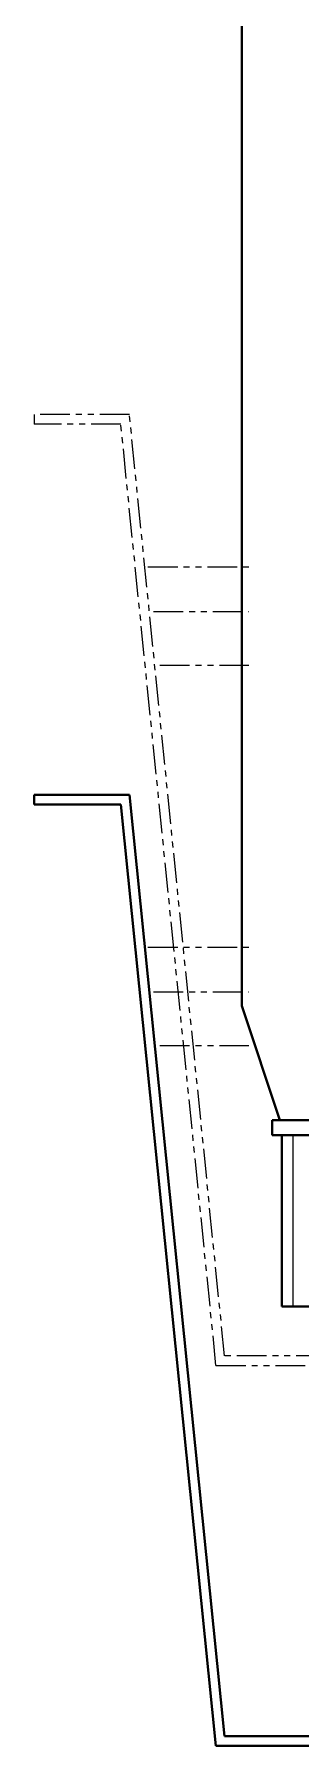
# Model space of a CAD drawing. Header units: millimetres. Extents: x 52110 to 400893, y -153728 to 31997.
# Drawn here: x 220594 to 220734, y -22282 to -21382 of the extents above; entities that cross this region are included whole.
import ezdxf

# ---------------------------------------------------------------- set-up
doc = ezdxf.new("R2010")
doc.units = ezdxf.units.MM
doc.header["$LTSCALE"] = 500
doc.linetypes.add('DASHED2', pattern=[0.375, 0.25, -0.125])
doc.linetypes.add('PHANTOM2', pattern=[1.25, 0.625, -0.125, 0.125, -0.125, 0.125, -0.125])
for name, color, linetype, lineweight in [('2D', 4, 'PHANTOM2', 20), ('SHI', 7, 'Continuous', 40), ('WEN', 3, 'Continuous', 20), ('XU', 6, 'DASHED2', 20)]:
    doc.layers.add(name, color=color, linetype=linetype, lineweight=lineweight)
doc.layers.add('X1', color=4, linetype='Continuous')

# ---------------------------------------------------------------- blocks, each defined once
blk = doc.blocks.new('A$C7A4A42F8')
at = {"layer": 'X1'}
h = blk.add_hatch(dxfattribs=at)
h.set_pattern_fill('CROSS', color=256, scale=10, angle=30, style=0)
h.set_pattern_definition([(30, (-51080.69436781865, -37468.2212042441), (23.24261314031186, 86.74261314031186), [31.75, -95.25]), (120, (-51059.00871453359, -37474.03185752916), (-86.74261314031186, 23.24261314031186), [31.7499999999999, -95.24999999999962])])
h.paths.add_polyline_path([(820.0001791788382, 2316.999928906582), (850.0001791788382, 2316.99992890664), (850.0001791783143, 2466.999928906524), (670.0001791788382, 2466.99992890664), (670.00017917878, 2166.999928906756), (640.0001791787217, 2116.999928906931), (640.0001791787217, 2064.999928906407), (820.0001791785762, 2064.999928906465)])
h.paths.add_polyline_path([(260.0001791781397, 2116.999928906931), (230.0001791781397, 2166.999928906756), (230.0001791781979, 2466.99992890648), (50.00017917866353, 2466.999928906524), (50.00017917819787, 2316.999928906582), (80.00017917819787, 2316.999928906524), (80.00017917837249, 2064.999928906407), (260.0001791781397, 2064.999928906349)])
h = blk.add_hatch(dxfattribs=at)
h.set_pattern_fill('GEOL6', color=256, scale=200, style=0, pattern_type=2)
h.set_pattern_definition([(0, (-51040.69436781865, -37331.22120424543), (200, 200), [30, -80, 30, -60]), (0, (-50970.69436781865, -37311.22120424543), (200, 200), [30, -170]), (90, (-50960.69436781865, -37251.22120424543), (-200, 200), [30, -40, 30, -100]), (90, (-51040.69436781865, -37211.22120424543), (-200, 200), [30, -170]), (45, (-50960.69436781865, -37251.22120424543), (2.220446049250313e-14, 200.000000003805), [30, -139.70562748, 30, -83.13708498000001]), (135, (-50940.69436781865, -37311.22120424543), (-200.000000003805, 2.220446049250313e-14), [30, -111.42135624, 30, -111.42135624]), (225, (-50960.69436781865, -37151.22120424543), (-4.440892098500626e-14, -200.000000003805), [30, -252.8427124]), (225, (-50900.69436781865, -37331.22120424543), (-4.440892098500626e-14, -200.000000003805), [30, -252.8427124]), (26.56505119999999, (-50920.69436781865, -37271.22120424543), (200.0000000000188, 8.001289630854558e-08), [30, -417.2135954]), (63.43494880000001, (-50900.69436781865, -37231.22120424543), (8.001289630854558e-08, 200.0000000000188), [30, -417.2135954]), (116.5650512, (-50900.69436781865, -37231.22120424543), (-8.001296292192706e-08, 200.0000000000188), [29.9999999999999, -417.2135953999983]), (153.4349488, (-51000.69436781865, -37251.22120424543), (-200.0000000000188, 8.001291851300607e-08), [30, -417.2135954]), (206.5650512, (-51000.69436781865, -37251.22120424543), (-200.0000000000188, -8.001286300185484e-08), [29.9999999999999, -417.2135953999983]), (243.4349488, (-51060.69436781865, -37251.22120424543), (-8.001284079739435e-08, -200.0000000000188), [30, -417.2135954]), (296.5650512, (-51060.69436781865, -37251.22120424543), (8.001294071746656e-08, -200.0000000000188), [30, -417.2135954]), (333.4349488, (-50920.69436781865, -37271.22120424543), (200.0000000000188, -8.001302953530853e-08), [30, -417.2135954])])
h.paths.add_polyline_path([(260.0001791781397, 2152.999928906349), (80.00017917837249, 2152.999928906407), (80.00017917860532, 1860.999928906349), (179.0001791787799, 1860.999928906407), (179.0001791787799, 1858.999928906233), (185.0001791784889, 1852.999928906465), (185.0001791784889, 1260.999928905767), (260.0001791781397, 1260.999928905767)])
h.paths.add_polyline_path([(820.0001791784889, 2152.999928906465), (640.0001791787217, 2152.999928906407), (640.0001791787217, 1260.999928905767), (715.0001791784889, 1260.999928905767), (715.0001791784889, 1551.499928905912), (715.0001791784889, 1852.999928905767), (721.0001791782561, 1858.999928905534), (721.0001791784889, 1860.999928906349), (820.0001791782561, 1860.999928906349)])
at = {"layer": '2D', "ltscale": 0.05}
for p, q in [((0.0001791767426766455, 814.9999309983323), (0.0001791767426766455, 809.9999309983323)), ((50.00017917639343, 814.9999309983323), (0.0001791767426766455, 814.9999309983323)), ((45.47978681226959, 809.9999309982741), (0.0001791767426766455, 809.9999309983323)), ((95.47978681221139, 314.9999289051848), (45.47978681226959, 809.9999309982741)), ((100.0001791763934, 319.9999289053012), (50.00017917639343, 814.9999309983323)), ((800.00017917878, 319.9999289053012), (850.00017917878, 814.9999309983323)), ((804.520571542962, 314.9999289051848), (854.5205715430202, 809.9999309983905)), ((850.00017917878, 814.9999309983323), (900.0001791784889, 814.9999309983323)), ((854.5205715430202, 809.9999309983905), (900.0001791784889, 809.9999309983323)), ((900.0001791784889, 814.9999309983323), (900.0001791784889, 809.9999309983323)), ((59.71677832730347, 734.9999309983323), (112.6486317055533, 734.9999309983323)), ((840.2835800296743, 734.9999309983323), (787.3517266514827, 734.9999309983323)), ((62.58319862448843, 711.3997371181831), (112.6486317055533, 711.3997371181831)), ((837.4171597324894, 711.3997371181831), (787.3517266514827, 711.3997371181831)), ((66.00651107344311, 683.2144645026056), (112.6486317055533, 683.2144645026056)), ((833.9938472835347, 683.2144645026056), (787.3517266514827, 683.2144645026056)), ((59.71677832730347, 534.9999309983323), (112.6486317055533, 534.9999309983323)), ((840.2835800296743, 534.9999309983323), (787.3517266514827, 534.9999309983323)), ((62.58319862448843, 511.3997371181831), (112.6486317055533, 511.3997371181831)), ((837.4171597324894, 511.3997371181831), (787.3517266514827, 511.3997371181831)), ((66.00651107344311, 483.2144645026056), (112.6486317055533, 483.2144645026056)), ((833.9938472835347, 483.2144645026056), (787.3517266514827, 483.2144645026056)), ((95.47978681221139, 314.9999289051848), (247.0001791784889, 314.999928905243)), ((247.0001791784889, 319.9999289053594), (100.0001791764516, 319.9999289053012)), ((653.0001791784889, 319.9999289053594), (800.00017917878, 319.9999289053012)), ((653.0001791784889, 314.9999289051848), (804.520571542962, 314.9999289051848))]:
    blk.add_line(p, q, dxfattribs=at)
at = {"layer": 'SHI'}
for p, q in [((50.00017917866353, 2466.999928906524), (300.5001791783434, 2466.999928906465)), ((50.00017917819787, 2316.999928906582), (50.00017917866353, 2466.999928906524)), ((230.0001791781397, 2166.999928906756), (230.0001791781979, 2466.999928906582)), ((850.0001791783143, 2466.999928906524), (599.5001791783434, 2466.999928906436)), ((670.00017917878, 2166.999928906873), (670.0001791788382, 2466.99992890664)), ((850.0001791788382, 2316.99992890664), (850.0001791783143, 2466.999928906582)), ((80.00017917860532, 1860.999928906349), (80.00017917819787, 2316.999928906524)), ((820.0001791782561, 1860.999928906349), (820.0001791788382, 2316.999928906582)), ((260.0001791781397, 2116.999928906931), (230.0001791781397, 2166.999928906756)), ((230.0001791781397, 2166.999928906756), (320.5001791783143, 2166.999928906698)), ((579.5001791783143, 2166.99992890664), (670.00017917878, 2166.999928906756)), ((640.0001791787217, 2116.999928906931), (670.00017917878, 2166.999928906873)), ((260.0001791781397, 1252.999928905709), (260.0001791781397, 2116.999928906931)), ((260.0001791781397, 2116.999928906931), (320.5001791783434, 2116.999928906989)), ((579.5001791783143, 2116.99992890696), (640.0001791787217, 2116.999928906931)), ((640.0001791787217, 1252.999928905709), (640.0001791787217, 2116.999928906931)), ((80.00017917837249, 2064.999928906407), (260.0001791781397, 2064.999928906349)), ((820.0001791784889, 2064.999928906465), (640.0001791787217, 2064.999928906407)), ((60.00017917860532, 1860.999928906349), (60.00017917860532, 1852.999928906465)), ((80.00017917860532, 1860.999928906349), (80.00017917854711, 1852.999928906465)), ((80.00017917860532, 1860.999928906349), (179.0001791784889, 1860.999928906407)), ((179.0001791784889, 1260.999928905767), (179.0001791787799, 1860.999928906407)), ((185.0001791784889, 1852.999928906233), (179.0001791787799, 1858.999928906233)), ((715.0001791784889, 1852.999928905534), (721.0001791782561, 1858.999928905534)), ((721.0001791784889, 1260.999928905767), (721.0001791782561, 1860.999928906349)), ((820.0001791782561, 1860.999928906291), (721.0001791784889, 1860.999928906349)), ((820.0001791782561, 1860.999928906291), (820.0001791782561, 1852.999928906465)), ((840.0001791782561, 1860.999928906291), (840.0001791781979, 1852.999928906465)), ((109.0001791784889, 503.9999300235868), (109.0001791785471, 1852.999928906465)), ((185.0001791784889, 1260.999928905767), (185.0001791784889, 1852.999928906465)), ((715.0001791784889, 1260.999928905767), (715.0001791784889, 1852.999928905767)), ((791.0001791784889, 493.9999300235868), (791.0001791785471, 1852.999928906465)), ((320.5001791782852, 1260.999928905767), (109.0001791784889, 1260.999928905767)), ((579.5001791782852, 1260.999928905767), (791.0001791784889, 1260.999928905767)), ((320.5001791782852, 1252.99992890568), (109.0001791784889, 1252.999928905709)), ((579.5001791782852, 1252.999928905709), (791.0001791784889, 1252.999928905709)), ((320.5001791782852, 1247.999928905738), (109.0001791784889, 1247.999928905709)), ((320.5001791782852, 1241.999928905767), (109.0001791784889, 1241.999928905767)), ((179.0001791788382, 443.9999300232375), (179.0001791784889, 1241.999928905767)), ((185.0001791784889, 443.9999300232375), (185.0001791784889, 1241.999928905767)), ((260.0001791781397, 1241.999928905767), (260.0001791781397, 1249.999928905709)), ((579.5001791782852, 1247.999928905738), (791.0001791784889, 1247.999928905709)), ((579.5001791782852, 1241.999928905767), (791.0001791784889, 1241.999928905767)), ((640.0001791787217, 1241.999928905825), (640.0001791787217, 1249.999928905709)), ((715.0001791784889, 443.9999300232375), (715.0001791784889, 1241.999928905767)), ((721.0001791782561, 443.9999300232375), (721.0001791784889, 1241.999928905767)), ((247.0001791784889, 714.9999309983323), (247.0001791784889, 119.9999289054176)), ((247.0001791784307, 714.9999309982741), (327.5001791784889, 714.9999309982741)), ((252.0001791784889, 714.9999309983323), (252.0001791784889, 114.9999289054176)), ((572.5001791784889, 714.9999309982741), (653.0001791784307, 714.9999309983323)), ((648.0001791784889, 714.9999309983323), (648.0001791784889, 114.9999289053012)), ((653.0001791784889, 714.9999309983323), (653.0001791784889, 119.9999289053012)), ((0.0001791767426766455, 614.9999309983323), (0.0001791767426766455, 609.9999309983323)), ((50.00017917639343, 614.9999309983323), (0.0001791767426766455, 614.9999309983323)), ((100.0001791763934, 119.9999289053012), (50.00017917639343, 614.9999309983323)), ((800.00017917878, 119.9999289053012), (850.00017917878, 614.9999309983323)), ((850.00017917878, 614.9999309983323), (900.0001791784889, 614.9999309983323)), ((900.0001791784889, 614.9999309983323), (900.0001791784889, 609.9999309983323)), ((45.47978681226959, 609.9999309982741), (0.0001791767426766455, 609.9999309983323)), ((95.47978681221139, 114.9999289051848), (45.47978681226959, 609.9999309982741)), ((804.520571542962, 114.9999289051848), (854.5205715430202, 609.9999309983905)), ((854.5205715430202, 609.9999309983905), (900.0001791784889, 609.9999309983323)), ((109.0001791784889, 503.9999300237032), (129.0001791788382, 443.9999300234704)), ((791.0001791784889, 493.9999300237032), (771.0001791782561, 443.9999300234704)), ((247.0001791784889, 443.999930023354), (125.0001791788382, 443.9999300234704)), ((125.0001791788382, 435.9999300234704), (125.0001791788382, 443.9999300234704)), ((195.0001791788382, 435.999930023354), (195.0001791784889, 443.999930023354)), ((653.0001791784889, 443.9999300234122), (775.0001791781979, 443.9999300234704)), ((705.0001791781979, 435.999930023354), (705.0001791784889, 443.999930023354)), ((775.0001791781979, 435.9999300234704), (775.0001791781979, 443.9999300234704)), ((247.0001791784889, 435.9999300232957), (125.0001791788382, 435.9999300234704)), ((130.0001791787217, 345.9999300235286), (130.0001791787217, 435.9999300234704)), ((205.0001791790128, 345.9999300234122), (205.0001791788382, 435.999930023354)), ((653.0001791784889, 435.999930023354), (775.0001791781979, 435.9999300234704)), ((695.000179177965, 345.9999300234122), (695.0001791781397, 435.999930023354)), ((770.0001791782561, 345.9999300235286), (770.0001791782561, 435.9999300234704)), ((205.0001791790128, 345.9999300234122), (130.0001791787217, 345.9999300235286)), ((695.000179177965, 345.9999300234122), (770.0001791782561, 345.9999300235286)), ((252.0051422633114, 119.9999289053012), (100.0001791764516, 119.9999289053012)), ((648.0001791784889, 119.9999289053012), (800.00017917878, 119.9999289053012)), ((95.47978681221139, 114.9999289051848), (804.520571542962, 114.9999289051848))]:
    blk.add_line(p, q, dxfattribs=at)
for points in [[(18.00017917860532, 1572.999928906465), (18.00017917860532, 1576.073507265151, -0.385313586122246), (23.67330574878724, 1582.342241563507), (81.24397566646803, 1588.099308555269, 0.3853135861187229), (92.50017917872174, 1600.537273432848), (92.50017917872174, 1825.462584380082, 0.3853135861216361), (81.24397566646803, 1837.900549257662), (23.67330574878724, 1843.657616249424, -0.3853135861209438), (18.00017917860532, 1849.926350547779), (18.00017917860532, 1852.999928906465), (100.0001791787217, 1852.999928906465), (100.0001791787217, 1572.999928906465)], [(882.0001791783725, 1572.999928906465), (882.0001791783725, 1576.073507265151, 0.385313586122246), (876.3270526081906, 1582.342241563507), (818.756382690568, 1588.099308555269, -0.3853135861187229), (807.5001791783725, 1600.537273432848), (807.5001791783725, 1825.462584380082, -0.3853135861216361), (818.756382690568, 1837.900549257662), (876.3270526081906, 1843.657616249424, 0.3853135861209438), (882.0001791783725, 1849.926350547779), (882.0001791783725, 1852.999928906465), (800.0001791783725, 1852.999928906465), (800.0001791783725, 1572.999928906465)]]:
    blk.add_lwpolyline(points, format="xyb", close=True, dxfattribs=at)
at = {"layer": 'XU'}
for p, q in [((136.0001791787217, 345.9999300235286), (136.0001791787217, 435.9999300234704)), ((764.0001791782561, 345.9999300235286), (764.0001791782561, 435.9999300234704)), ((450.0001791784889, 209.999931348917), (252.0051422651159, 119.9999289053012)), ((450.0001791784889, 209.999931348917), (648.0001791784889, 119.9999289053012)), ((450.0002051101765, 204.5076259119305), (254.0742000155733, 115.448116076841)), ((450.0002051101765, 204.5076259119305), (645.9311644104309, 115.4480965391485))]:
    blk.add_line(p, q, dxfattribs=at)

msp = doc.modelspace()

# ---------------------------------------------------------------- block references
at = {"layer": 'WEN'}
msp.add_blockref('A$C7A4A42F8', (220593.6371007026, -22397.44458868635), dxfattribs=at)

doc.saveas('drawing.dxf')
